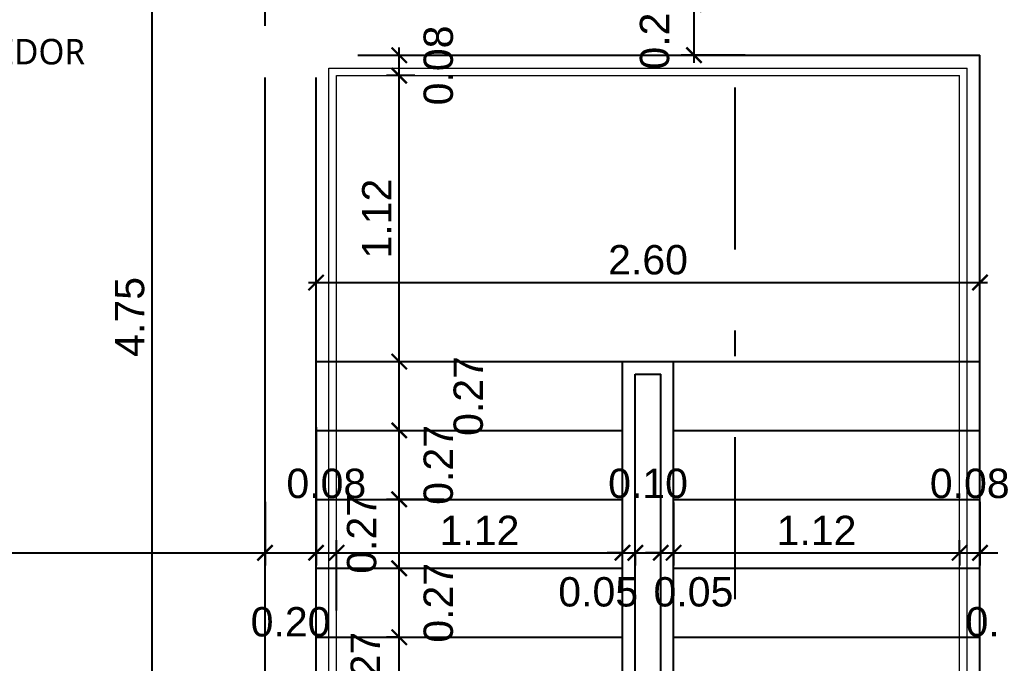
# Model space of a CAD drawing. Header units: feet. Extents: x -417 to 46, y -646 to -218.
# Drawn here: x -71.65 to -67.847, y -307.14 to -304.617 of the extents above; entities that cross this region are included whole.
import ezdxf

# ---------------------------------------------------------------- set-up
doc = ezdxf.new("R2010")
doc.units = ezdxf.units.FT
doc.header["$MEASUREMENT"] = 0
doc.linetypes.add('DASHDOT', pattern=[25.4, 12.7, -6.35, 0, -6.35])
for name, color, linetype, lineweight in [('A-WALL', 4, 'Continuous', 25), ('closet', 8, 'Continuous', 5), ('DIM-COTAS', 1, 'Continuous', 5), ('TXT', 2, 'Continuous', 9)]:
    doc.layers.add(name, color=color, linetype=linetype, lineweight=lineweight)
for name, color, linetype in [('DIM', 10, 'Continuous'), ('escalera', 2, 'Continuous'), ('GRDUTIY', 5, 'Continuous')]:
    doc.layers.add(name, color=color, linetype=linetype)
doc.styles.add('ads', font='trebuc.ttf', dxfattribs={"height": 0.14})
doc.styles.get("Standard").update_dxf_attribs({"font": 'arial.ttf', "height": 0.115})
doc.dimstyles.new('KEILY', dxfattribs={"dimtxt": 0.115, "dimasz": 0.06, "dimexe": 0.05, "dimexo": 0.2, "dimgap": 0.03, "dimtad": 1, "dimzin": 1, "dimdsep": 46, "dimtxsty": 'Standard', "dimblk": 'ARCHTICK', "dimcen": 2.5, "dimdle": 0.03, "dimclrd": 256, "dimclre": 256, "dimclrt": 7, "dimadec": 0, "dimazin": 0, "dimtfac": 1, "dimtmove": 2, "dimatfit": 3, "dimfxl": 0.2, "dimfxlon": 1, "dimtolj": 1, "dimtzin": 1, "dimarcsym": 0})

# ---------------------------------------------------------------- blocks, each defined once
blk = doc.blocks.new('_ArchTick')
at = {"layer": 'DIM-COTAS', "color": 0, "const_width": 0.15}
blk.add_lwpolyline([(-0.5, -0.5), (0.5, 0.5)], dxfattribs=at)
blk = doc.blocks.new('*D813')
at = {"layer": 'Defpoints', "color": 0, "transparency": 16777216}
for p in [(-70.6883, -306.0467), (-73.7383, -306.2477), (-70.6883, -306.7062)]:
    blk.add_point(p, dxfattribs=at)
at = {"layer": 'DIM', "lineweight": -2, "transparency": 16777216}
for p, q in [((-73.7383, -306.5062), (-73.7383, -306.7562)), ((-70.6883, -306.5062), (-70.6883, -306.7562)), ((-73.7683, -306.7062), (-70.6583, -306.7062))]:
    blk.add_line(p, q, dxfattribs=at)
at = {"layer": 'DIM', "lineweight": -2, "transparency": 16777216, "xscale": 0.06, "yscale": 0.06, "zscale": 0.06, "rotation": 180}
blk.add_blockref('_ArchTick', (-73.7383, -306.7062), dxfattribs=at)
at = {"layer": 'DIM', "lineweight": -2, "transparency": 16777216, "xscale": 0.06, "yscale": 0.06, "zscale": 0.06}
blk.add_blockref('_ArchTick', (-70.6883, -306.7062), dxfattribs=at)
at = {"layer": 'DIM', "color": 7, "transparency": 16777216, "insert": (-72.2133, -306.6174), "char_height": 0.115, "attachment_point": 5}
blk.add_mtext('\\A1;3.05', dxfattribs=at)
blk = doc.blocks.new('*D814')
at = {"layer": 'Defpoints', "color": 0, "transparency": 16777216}
for p in [(-70.4883, -306.0145), (-70.6883, -306.0467), (-70.4883, -306.7062)]:
    blk.add_point(p, dxfattribs=at)
at = {"layer": 'DIM', "lineweight": -2, "transparency": 16777216}
for p, q in [((-70.6883, -306.5062), (-70.6883, -306.7562)), ((-70.4883, -306.5062), (-70.4883, -306.7562)), ((-70.7183, -306.7062), (-70.4583, -306.7062))]:
    blk.add_line(p, q, dxfattribs=at)
at = {"layer": 'DIM', "lineweight": -2, "transparency": 16777216, "xscale": 0.06, "yscale": 0.06, "zscale": 0.06, "rotation": 180}
blk.add_blockref('_ArchTick', (-70.6883, -306.7062), dxfattribs=at)
at = {"layer": 'DIM', "lineweight": -2, "transparency": 16777216, "xscale": 0.06, "yscale": 0.06, "zscale": 0.06}
blk.add_blockref('_ArchTick', (-70.4883, -306.7062), dxfattribs=at)
at = {"layer": 'DIM', "color": 7, "transparency": 16777216, "insert": (-70.5883, -306.9773), "char_height": 0.115, "attachment_point": 5}
blk.add_mtext('\\A1;0.20', dxfattribs=at)
blk = doc.blocks.new('*D815')
at = {"layer": 'Defpoints', "color": 0, "transparency": 16777216}
for p in [(-67.8883, -306.0306), (-67.6883, -306.0467), (-67.6883, -306.7062)]:
    blk.add_point(p, dxfattribs=at)
at = {"layer": 'DIM', "lineweight": -2, "transparency": 16777216}
for p, q in [((-67.8883, -306.5062), (-67.8883, -306.7562)), ((-67.6883, -306.5062), (-67.6883, -306.7562)), ((-67.9183, -306.7062), (-67.6583, -306.7062))]:
    blk.add_line(p, q, dxfattribs=at)
at = {"layer": 'DIM', "lineweight": -2, "transparency": 16777216, "xscale": 0.06, "yscale": 0.06, "zscale": 0.06, "rotation": 180}
blk.add_blockref('_ArchTick', (-67.8883, -306.7062), dxfattribs=at)
at = {"layer": 'DIM', "lineweight": -2, "transparency": 16777216, "xscale": 0.06, "yscale": 0.06, "zscale": 0.06}
blk.add_blockref('_ArchTick', (-67.6883, -306.7062), dxfattribs=at)
at = {"layer": 'DIM', "color": 7, "transparency": 16777216, "insert": (-67.7883, -306.9773), "char_height": 0.115, "attachment_point": 5}
blk.add_mtext('\\A1;0.20', dxfattribs=at)
blk = doc.blocks.new('*D1064')
at = {"layer": 'Defpoints', "color": 0, "transparency": 16777216}
for p in [(-71.1298, -303.407), (-70.8299, -303.407), (-70.6883, -308.157)]:
    blk.add_point(p, dxfattribs=at)
at = {"layer": 'DIM', "lineweight": -2, "transparency": 16777216}
for p, q in [((-71.1298, -308.187), (-71.1298, -303.377)), ((-71.0299, -303.407), (-71.1798, -303.407)), ((-70.9298, -308.157), (-71.1798, -308.157))]:
    blk.add_line(p, q, dxfattribs=at)
at = {"layer": 'DIM', "lineweight": -2, "transparency": 16777216, "xscale": 0.06, "yscale": 0.06, "zscale": 0.06}
for p, rotation in [((-71.1298, -303.407), 90), ((-71.1298, -308.157), 270)]:
    blk.add_blockref('_ArchTick', p, dxfattribs=dict(at, rotation=rotation))
at = {"layer": 'DIM', "color": 7, "transparency": 16777216, "insert": (-71.2183, -305.782), "char_height": 0.115, "attachment_point": 5, "rotation": 90}
blk.add_mtext('\\A1;4.75', dxfattribs=at)
blk = doc.blocks.new('*D888')
at = {"layer": 'Defpoints', "color": 0, "transparency": 16777216}
for p in [(-68.4883, -304.557), (-69.0084, -304.757), (-68.4864, -304.757)]:
    blk.add_point(p, dxfattribs=at)
at = {"layer": 'DIM', "lineweight": -2, "transparency": 16777216}
for p, q in [((-68.8084, -304.557), (-69.0584, -304.557)), ((-69.0084, -304.527), (-69.0084, -304.787)), ((-68.8084, -304.757), (-69.0584, -304.757))]:
    blk.add_line(p, q, dxfattribs=at)
at = {"layer": 'DIM', "lineweight": -2, "transparency": 16777216, "xscale": 0.06, "yscale": 0.06, "zscale": 0.06}
for p, rotation in [((-69.0084, -304.557), 90), ((-69.0084, -304.757), 270)]:
    blk.add_blockref('_ArchTick', p, dxfattribs=dict(at, rotation=rotation))
at = {"layer": 'DIM', "color": 7, "transparency": 16777216, "insert": (-69.1621, -304.657), "char_height": 0.115, "attachment_point": 5, "rotation": 90}
blk.add_mtext('\\A1;0.20', dxfattribs=at)
blk = doc.blocks.new('*D3274')
at = {"layer": 'Defpoints', "color": 0, "transparency": 16777216}
for p in [(-70.4883, -306.0145), (-70.4083, -306.7062), (-70.4083, -307.1327)]:
    blk.add_point(p, dxfattribs=at)
at = {"layer": 'DIM', "lineweight": -2, "transparency": 16777216}
for p, q in [((-70.4883, -306.2145), (-70.4883, -306.7562)), ((-70.4083, -306.9327), (-70.4083, -306.6562)), ((-70.5183, -306.7062), (-70.3783, -306.7062))]:
    blk.add_line(p, q, dxfattribs=at)
at = {"layer": 'DIM', "lineweight": -2, "transparency": 16777216, "xscale": 0.06, "yscale": 0.06, "zscale": 0.06, "rotation": 180}
blk.add_blockref('_ArchTick', (-70.4883, -306.7062), dxfattribs=at)
at = {"layer": 'DIM', "lineweight": -2, "transparency": 16777216, "xscale": 0.06, "yscale": 0.06, "zscale": 0.06}
blk.add_blockref('_ArchTick', (-70.4083, -306.7062), dxfattribs=at)
at = {"layer": 'DIM', "color": 7, "transparency": 16777216, "insert": (-70.4483, -306.4351), "char_height": 0.115, "attachment_point": 5}
blk.add_mtext('\\A1;0.08', dxfattribs=at)
blk = doc.blocks.new('*D3275')
at = {"layer": 'Defpoints', "color": 0, "transparency": 16777216}
for p in [(-67.9683, -306.557), (-67.8883, -306.7062), (-67.8883, -306.8141)]:
    blk.add_point(p, dxfattribs=at)
at = {"layer": 'DIM', "lineweight": -2, "transparency": 16777216}
for p, q in [((-67.8883, -306.7062), (-67.8883, -306.6562)), ((-67.9983, -306.7062), (-67.8583, -306.7062)), ((-67.9683, -306.7062), (-67.9683, -306.7562))]:
    blk.add_line(p, q, dxfattribs=at)
at = {"layer": 'DIM', "lineweight": -2, "transparency": 16777216, "xscale": 0.06, "yscale": 0.06, "zscale": 0.06, "rotation": 180}
blk.add_blockref('_ArchTick', (-67.9683, -306.7062), dxfattribs=at)
at = {"layer": 'DIM', "lineweight": -2, "transparency": 16777216, "xscale": 0.06, "yscale": 0.06, "zscale": 0.06}
blk.add_blockref('_ArchTick', (-67.8883, -306.7062), dxfattribs=at)
at = {"layer": 'DIM', "color": 7, "transparency": 16777216, "insert": (-67.9283, -306.4351), "char_height": 0.115, "attachment_point": 5}
blk.add_mtext('\\A1;0.08', dxfattribs=at)
blk = doc.blocks.new('*D3288')
at = {"layer": 'Defpoints', "color": 0, "transparency": 16777216}
for p in [(-69.2883, -306.7062), (-69.2883, -306.767), (-70.4083, -307.1327)]:
    blk.add_point(p, dxfattribs=at)
at = {"layer": 'DIM', "lineweight": -2, "transparency": 16777216}
for p, q in [((-70.4083, -306.9327), (-70.4083, -306.6562)), ((-69.2883, -306.7062), (-69.2883, -306.6562)), ((-70.4383, -306.7062), (-69.2583, -306.7062))]:
    blk.add_line(p, q, dxfattribs=at)
at = {"layer": 'DIM', "lineweight": -2, "transparency": 16777216, "xscale": 0.06, "yscale": 0.06, "zscale": 0.06, "rotation": 180}
blk.add_blockref('_ArchTick', (-70.4083, -306.7062), dxfattribs=at)
at = {"layer": 'DIM', "lineweight": -2, "transparency": 16777216, "xscale": 0.06, "yscale": 0.06, "zscale": 0.06}
blk.add_blockref('_ArchTick', (-69.2883, -306.7062), dxfattribs=at)
at = {"layer": 'DIM', "color": 7, "transparency": 16777216, "insert": (-69.8483, -306.6185), "char_height": 0.115, "attachment_point": 5}
blk.add_mtext('\\A1;1.12', dxfattribs=at)
blk = doc.blocks.new('*D3289')
at = {"layer": 'Defpoints', "color": 0, "transparency": 16777216}
for p in [(-69.2383, -306.6359), (-69.2383, -306.7062), (-69.2883, -306.767)]:
    blk.add_point(p, dxfattribs=at)
at = {"layer": 'DIM', "lineweight": -2, "transparency": 16777216}
for p, q in [((-69.2883, -306.7062), (-69.2883, -306.6562)), ((-69.2883, -306.7062), (-69.3483, -306.7062)), ((-69.2883, -306.7062), (-69.2383, -306.7062)), ((-69.2383, -306.7062), (-69.2383, -306.7562)), ((-69.2383, -306.7062), (-69.1783, -306.7062))]:
    blk.add_line(p, q, dxfattribs=at)
at = {"layer": 'DIM', "lineweight": -2, "transparency": 16777216, "xscale": 0.06, "yscale": 0.06, "zscale": 0.06}
blk.add_blockref('_ArchTick', (-69.2883, -306.7062), dxfattribs=at)
at = {"layer": 'DIM', "lineweight": -2, "transparency": 16777216, "xscale": 0.06, "yscale": 0.06, "zscale": 0.06, "rotation": 180}
blk.add_blockref('_ArchTick', (-69.2383, -306.7062), dxfattribs=at)
at = {"layer": 'DIM', "color": 7, "transparency": 16777216, "insert": (-69.3835, -306.8599), "char_height": 0.115, "attachment_point": 5}
blk.add_mtext('\\A1;0.05', dxfattribs=at)
blk = doc.blocks.new('*D3290')
at = {"layer": 'Defpoints', "color": 0, "transparency": 16777216}
for p in [(-69.2383, -306.6359), (-69.1383, -306.7062), (-69.1383, -306.927)]:
    blk.add_point(p, dxfattribs=at)
at = {"layer": 'DIM', "lineweight": -2, "transparency": 16777216}
for p, q in [((-69.1383, -306.727), (-69.1383, -306.6562)), ((-69.2683, -306.7062), (-69.1083, -306.7062)), ((-69.2383, -306.7062), (-69.2383, -306.7562))]:
    blk.add_line(p, q, dxfattribs=at)
at = {"layer": 'DIM', "lineweight": -2, "transparency": 16777216, "xscale": 0.06, "yscale": 0.06, "zscale": 0.06, "rotation": 180}
blk.add_blockref('_ArchTick', (-69.2383, -306.7062), dxfattribs=at)
at = {"layer": 'DIM', "lineweight": -2, "transparency": 16777216, "xscale": 0.06, "yscale": 0.06, "zscale": 0.06}
blk.add_blockref('_ArchTick', (-69.1383, -306.7062), dxfattribs=at)
at = {"layer": 'DIM', "color": 7, "transparency": 16777216, "insert": (-69.1883, -306.4351), "char_height": 0.115, "attachment_point": 5}
blk.add_mtext('\\A1;0.10', dxfattribs=at)
blk = doc.blocks.new('*D3291')
at = {"layer": 'Defpoints', "color": 0, "transparency": 16777216}
for p in [(-69.0883, -306.3098), (-69.0883, -306.7062), (-69.1383, -306.927)]:
    blk.add_point(p, dxfattribs=at)
at = {"layer": 'DIM', "lineweight": -2, "transparency": 16777216}
for p, q in [((-69.0883, -306.5098), (-69.0883, -306.7562)), ((-69.1383, -306.727), (-69.1383, -306.6562)), ((-69.1383, -306.7062), (-69.1983, -306.7062)), ((-69.1383, -306.7062), (-69.0883, -306.7062)), ((-69.0883, -306.7062), (-69.0283, -306.7062))]:
    blk.add_line(p, q, dxfattribs=at)
at = {"layer": 'DIM', "lineweight": -2, "transparency": 16777216, "xscale": 0.06, "yscale": 0.06, "zscale": 0.06}
blk.add_blockref('_ArchTick', (-69.1383, -306.7062), dxfattribs=at)
at = {"layer": 'DIM', "lineweight": -2, "transparency": 16777216, "xscale": 0.06, "yscale": 0.06, "zscale": 0.06, "rotation": 180}
blk.add_blockref('_ArchTick', (-69.0883, -306.7062), dxfattribs=at)
at = {"layer": 'DIM', "color": 7, "transparency": 16777216, "insert": (-69.0104, -306.8599), "char_height": 0.115, "attachment_point": 5}
blk.add_mtext('\\A1;0.05', dxfattribs=at)
blk = doc.blocks.new('*D3292')
at = {"layer": 'Defpoints', "color": 0, "transparency": 16777216}
for p in [(-69.0883, -306.3098), (-67.9683, -306.7062), (-67.9683, -306.767)]:
    blk.add_point(p, dxfattribs=at)
at = {"layer": 'DIM', "lineweight": -2, "transparency": 16777216}
for p, q in [((-69.0883, -306.5098), (-69.0883, -306.7562)), ((-67.9683, -306.7062), (-67.9683, -306.6562)), ((-69.1183, -306.7062), (-67.9383, -306.7062))]:
    blk.add_line(p, q, dxfattribs=at)
at = {"layer": 'DIM', "lineweight": -2, "transparency": 16777216, "xscale": 0.06, "yscale": 0.06, "zscale": 0.06, "rotation": 180}
blk.add_blockref('_ArchTick', (-69.0883, -306.7062), dxfattribs=at)
at = {"layer": 'DIM', "lineweight": -2, "transparency": 16777216, "xscale": 0.06, "yscale": 0.06, "zscale": 0.06}
blk.add_blockref('_ArchTick', (-67.9683, -306.7062), dxfattribs=at)
at = {"layer": 'DIM', "color": 7, "transparency": 16777216, "insert": (-68.5283, -306.6185), "char_height": 0.115, "attachment_point": 5}
blk.add_mtext('\\A1;1.12', dxfattribs=at)
blk = doc.blocks.new('*D3280')
at = {"layer": 'Defpoints', "color": 0, "transparency": 16777216}
for p in [(-70.1629, -307.037), (-69.9787, -307.037), (-70.2241, -307.307)]:
    blk.add_point(p, dxfattribs=at)
at = {"layer": 'DIM', "lineweight": -2, "transparency": 16777216}
for p, q in [((-70.1629, -307.337), (-70.1629, -307.007)), ((-70.1629, -307.037), (-70.2129, -307.037)), ((-70.1629, -307.307), (-70.1129, -307.307))]:
    blk.add_line(p, q, dxfattribs=at)
at = {"layer": 'DIM', "lineweight": -2, "transparency": 16777216, "xscale": 0.06, "yscale": 0.06, "zscale": 0.06}
for p, rotation in [((-70.1629, -307.037), 90), ((-70.1629, -307.307), 270)]:
    blk.add_blockref('_ArchTick', p, dxfattribs=dict(at, rotation=rotation))
at = {"layer": 'DIM', "color": 7, "transparency": 16777216, "insert": (-70.2948, -307.172), "char_height": 0.115, "attachment_point": 5, "rotation": 90}
blk.add_mtext('\\A1;0.27', dxfattribs=at)
blk = doc.blocks.new('*D3281')
at = {"layer": 'Defpoints', "color": 0, "transparency": 16777216}
for p in [(-70.2015, -306.767), (-70.1629, -306.767), (-69.9787, -307.037)]:
    blk.add_point(p, dxfattribs=at)
at = {"layer": 'DIM', "lineweight": -2, "transparency": 16777216}
for p, q in [((-70.1629, -307.067), (-70.1629, -306.737)), ((-70.1629, -306.767), (-70.1129, -306.767)), ((-70.1629, -307.037), (-70.2129, -307.037))]:
    blk.add_line(p, q, dxfattribs=at)
at = {"layer": 'DIM', "lineweight": -2, "transparency": 16777216, "xscale": 0.06, "yscale": 0.06, "zscale": 0.06}
for p, rotation in [((-70.1629, -306.767), 90), ((-70.1629, -307.037), 270)]:
    blk.add_blockref('_ArchTick', p, dxfattribs=dict(at, rotation=rotation))
at = {"layer": 'DIM', "color": 7, "transparency": 16777216, "insert": (-70.0092, -306.902), "char_height": 0.115, "attachment_point": 5, "rotation": 90}
blk.add_mtext('\\A1;0.27', dxfattribs=at)
blk = doc.blocks.new('*D3282')
at = {"layer": 'Defpoints', "color": 0, "transparency": 16777216}
for p in [(-70.1629, -306.497), (-69.7882, -306.497), (-70.2015, -306.767)]:
    blk.add_point(p, dxfattribs=at)
at = {"layer": 'DIM', "lineweight": -2, "transparency": 16777216}
for p, q in [((-69.9882, -306.497), (-70.2129, -306.497)), ((-70.1629, -306.797), (-70.1629, -306.467)), ((-70.1629, -306.767), (-70.1129, -306.767))]:
    blk.add_line(p, q, dxfattribs=at)
at = {"layer": 'DIM', "lineweight": -2, "transparency": 16777216, "xscale": 0.06, "yscale": 0.06, "zscale": 0.06}
for p, rotation in [((-70.1629, -306.497), 90), ((-70.1629, -306.767), 270)]:
    blk.add_blockref('_ArchTick', p, dxfattribs=dict(at, rotation=rotation))
at = {"layer": 'DIM', "color": 7, "transparency": 16777216, "insert": (-70.3094, -306.632), "char_height": 0.115, "attachment_point": 5, "rotation": 90}
blk.add_mtext('\\A1;0.27', dxfattribs=at)
blk = doc.blocks.new('*D3283')
at = {"layer": 'Defpoints', "color": 0, "transparency": 16777216}
for p in [(-70.1984, -306.227), (-70.1629, -306.227), (-69.7882, -306.497)]:
    blk.add_point(p, dxfattribs=at)
at = {"layer": 'DIM', "lineweight": -2, "transparency": 16777216}
for p, q in [((-70.1629, -306.527), (-70.1629, -306.197)), ((-70.1629, -306.227), (-70.1129, -306.227)), ((-69.9882, -306.497), (-70.2129, -306.497))]:
    blk.add_line(p, q, dxfattribs=at)
at = {"layer": 'DIM', "lineweight": -2, "transparency": 16777216, "xscale": 0.06, "yscale": 0.06, "zscale": 0.06}
for p, rotation in [((-70.1629, -306.227), 90), ((-70.1629, -306.497), 270)]:
    blk.add_blockref('_ArchTick', p, dxfattribs=dict(at, rotation=rotation))
at = {"layer": 'DIM', "color": 7, "transparency": 16777216, "insert": (-70.0092, -306.362), "char_height": 0.115, "attachment_point": 5, "rotation": 90}
blk.add_mtext('\\A1;0.27', dxfattribs=at)
blk = doc.blocks.new('*D3284')
at = {"layer": 'Defpoints', "color": 0, "transparency": 16777216}
for p in [(-70.3017, -305.957), (-70.1629, -305.957), (-70.1984, -306.227)]:
    blk.add_point(p, dxfattribs=at)
at = {"layer": 'DIM', "lineweight": -2, "transparency": 16777216}
for p, q in [((-70.1629, -306.257), (-70.1629, -305.927)), ((-70.1629, -305.957), (-70.1129, -305.957)), ((-70.1629, -306.227), (-70.1129, -306.227))]:
    blk.add_line(p, q, dxfattribs=at)
at = {"layer": 'DIM', "lineweight": -2, "transparency": 16777216, "xscale": 0.06, "yscale": 0.06, "zscale": 0.06}
for p, rotation in [((-70.1629, -305.957), 90), ((-70.1629, -306.227), 270)]:
    blk.add_blockref('_ArchTick', p, dxfattribs=dict(at, rotation=rotation))
at = {"layer": 'DIM', "color": 7, "transparency": 16777216, "insert": (-69.8918, -306.092), "char_height": 0.115, "attachment_point": 5, "rotation": 90}
blk.add_mtext('\\A1;0.27', dxfattribs=at)
blk = doc.blocks.new('*D3285')
at = {"layer": 'Defpoints', "color": 0, "transparency": 16777216}
for p in [(-70.1629, -304.837), (-69.9013, -304.837), (-70.3017, -305.957)]:
    blk.add_point(p, dxfattribs=at)
at = {"layer": 'DIM', "lineweight": -2, "transparency": 16777216}
for p, q in [((-70.1629, -305.987), (-70.1629, -304.807)), ((-70.1013, -304.837), (-70.2129, -304.837)), ((-70.1629, -305.957), (-70.1129, -305.957))]:
    blk.add_line(p, q, dxfattribs=at)
at = {"layer": 'DIM', "lineweight": -2, "transparency": 16777216, "xscale": 0.06, "yscale": 0.06, "zscale": 0.06}
for p, rotation in [((-70.1629, -304.837), 90), ((-70.1629, -305.957), 270)]:
    blk.add_blockref('_ArchTick', p, dxfattribs=dict(at, rotation=rotation))
at = {"layer": 'DIM', "color": 7, "transparency": 16777216, "insert": (-70.2506, -305.397), "char_height": 0.115, "attachment_point": 5, "rotation": 90}
blk.add_mtext('\\A1;1.12', dxfattribs=at)
blk = doc.blocks.new('*D3286')
at = {"layer": 'Defpoints', "color": 0, "transparency": 16777216}
for p in [(-67.8883, -305.6476), (-70.4883, -305.6673), (-67.8883, -305.6673)]:
    blk.add_point(p, dxfattribs=at)
at = {"layer": 'DIM', "lineweight": -2, "transparency": 16777216}
for p, q in [((-70.4883, -305.6476), (-70.4883, -305.5976)), ((-67.8883, -305.6476), (-67.8883, -305.5976)), ((-70.5183, -305.6476), (-67.8583, -305.6476))]:
    blk.add_line(p, q, dxfattribs=at)
at = {"layer": 'DIM', "lineweight": -2, "transparency": 16777216, "xscale": 0.06, "yscale": 0.06, "zscale": 0.06, "rotation": 180}
blk.add_blockref('_ArchTick', (-70.4883, -305.6476), dxfattribs=at)
at = {"layer": 'DIM', "lineweight": -2, "transparency": 16777216, "xscale": 0.06, "yscale": 0.06, "zscale": 0.06}
blk.add_blockref('_ArchTick', (-67.8883, -305.6476), dxfattribs=at)
at = {"layer": 'DIM', "color": 7, "transparency": 16777216, "insert": (-69.1883, -305.5589), "char_height": 0.115, "attachment_point": 5}
blk.add_mtext('\\A1;2.60', dxfattribs=at)
blk = doc.blocks.new('*D3317')
at = {"layer": 'Defpoints', "color": 0, "transparency": 16777216}
for p in [(-70.3094, -304.757), (-70.1629, -304.757), (-69.9013, -304.837)]:
    blk.add_point(p, dxfattribs=at)
at = {"layer": 'DIM', "lineweight": -2, "transparency": 16777216}
for p, q in [((-70.1629, -304.867), (-70.1629, -304.727)), ((-70.1629, -304.757), (-70.1129, -304.757)), ((-70.1013, -304.837), (-70.2129, -304.837))]:
    blk.add_line(p, q, dxfattribs=at)
at = {"layer": 'DIM', "lineweight": -2, "transparency": 16777216, "xscale": 0.06, "yscale": 0.06, "zscale": 0.06}
for p, rotation in [((-70.1629, -304.757), 90), ((-70.1629, -304.837), 270)]:
    blk.add_blockref('_ArchTick', p, dxfattribs=dict(at, rotation=rotation))
at = {"layer": 'DIM', "color": 7, "transparency": 16777216, "insert": (-70.0092, -304.797), "char_height": 0.115, "attachment_point": 5, "rotation": 90}
blk.add_mtext('\\A1;0.08', dxfattribs=at)

msp = doc.modelspace()

# ---------------------------------------------------------------- linework, layer by layer
at = {"layer": 'A-WALL'}
for p, q in [((-70.6883, -308.157), (-70.6883, -300.607)), ((-70.4883, -308.157), (-70.4883, -304.757)), ((-70.4883, -308.157), (-70.4883, -304.757)), ((-70.4883, -304.757), (-67.8883, -304.757)), ((-67.8883, -308.157), (-67.8883, -304.757))]:
    msp.add_line(p, q, dxfattribs=at)
at = {"layer": 'closet'}
for p, q in [((-67.9383, -307.917), (-67.9383, -304.807)), ((-67.9683, -307.947), (-67.9683, -304.837))]:
    msp.add_line(p, q, dxfattribs=at)
at = {"layer": 'escalera'}
for p, q in [((-70.4883, -305.957), (-69.2883, -305.957)), ((-69.2883, -307.847), (-69.2883, -305.957)), ((-69.2883, -305.957), (-69.0883, -305.957)), ((-69.0883, -305.957), (-67.8883, -305.957)), ((-69.0883, -307.847), (-69.0883, -305.957)), ((-69.2383, -307.847), (-69.2383, -306.007)), ((-69.2383, -306.007), (-69.1383, -306.007)), ((-69.1383, -307.847), (-69.1383, -306.007)), ((-70.4883, -306.227), (-69.2883, -306.227)), ((-69.0883, -306.227), (-67.8883, -306.227)), ((-70.4883, -306.497), (-69.2883, -306.497)), ((-69.0883, -306.497), (-67.8883, -306.497)), ((-70.4883, -306.767), (-69.2883, -306.767)), ((-69.0883, -306.767), (-67.8883, -306.767)), ((-70.4883, -307.037), (-69.2883, -307.037)), ((-69.0883, -307.037), (-67.8883, -307.037))]:
    msp.add_line(p, q, dxfattribs=at)
at = {"layer": 'GRDUTIY', "color": 8, "linetype": 'DASHDOT', "ltscale": 0.05}
msp.add_line((-68.8476, -313.7383), (-68.8476, -296.745), dxfattribs=at)

# ---------------------------------------------------------------- dimensions: what is measured, and where the dimension line sits
at = {"layer": 'DIM'}
dim = msp.add_linear_dim(base=(-69.0084, -304.757), p1=(-68.4883, -304.557), p2=(-68.4864, -304.757), angle=90, dimstyle='KEILY', dxfattribs=at)
dim.commit()
dim.dimension.update_dxf_attribs({"geometry": '*D888', "text_midpoint": (-69.1621, -304.657)})
for base, p1, p2, picture, middle in [((-67.8883, -305.6476), (-70.4883, -305.6673), (-67.8883, -305.6673), '*D3286', (-69.1883, -305.5589)), ((-70.4083, -306.7062), (-70.4883, -306.0145), (-70.4083, -307.1327), '*D3274', (-70.4483, -306.4351)), ((-67.9683, -306.7062), (-69.0883, -306.3098), (-67.9683, -306.767), '*D3292', (-68.5283, -306.6185)), ((-69.1383, -306.7062), (-69.2383, -306.6359), (-69.1383, -306.927), '*D3290', (-69.1883, -306.4351)), ((-67.8883, -306.7062), (-67.9683, -306.557), (-67.8883, -306.8141), '*D3275', (-67.9283, -306.4351)), ((-69.2883, -306.7062), (-70.4083, -307.1327), (-69.2883, -306.767), '*D3288', (-69.8483, -306.6185))]:
    dim = msp.add_linear_dim(base=base, p1=p1, p2=p2, dimstyle='KEILY', override={"dimfxl": 50}, dxfattribs=at)
    dim.commit()
    dim.dimension.update_dxf_attribs({"geometry": picture, "text_midpoint": middle})
for base, p1, p2, picture, middle in [((-70.1629, -305.957), (-70.1984, -306.227), (-70.3017, -305.957), '*D3284', (-69.8918, -306.092)), ((-70.1629, -306.227), (-69.7882, -306.497), (-70.1984, -306.227), '*D3283', (-70.0092, -306.362)), ((-70.1629, -306.767), (-69.9787, -307.037), (-70.2015, -306.767), '*D3281', (-70.0092, -306.902))]:
    dim = msp.add_linear_dim(base=base, p1=p1, p2=p2, angle=90, dimstyle='KEILY', override={"dimfxl": 50}, dxfattribs=at)
    dim.commit()
    dim.dimension.update_dxf_attribs({"geometry": picture, "text_midpoint": middle})
for base, p1, p2, picture, middle in [((-70.4883, -306.7062), (-70.6883, -306.0467), (-70.4883, -306.0145), '*D814', (-70.5883, -306.9773)), ((-67.6883, -306.7062), (-67.8883, -306.0306), (-67.6883, -306.0467), '*D815', (-67.7883, -306.9773)), ((-70.6883, -306.7062), (-73.7383, -306.2477), (-70.6883, -306.0467), '*D813', (-72.2133, -306.6174))]:
    dim = msp.add_linear_dim(base=base, p1=p1, p2=p2, dimstyle='KEILY', dxfattribs=at)
    dim.commit()
    dim.dimension.update_dxf_attribs({"geometry": picture, "text_midpoint": middle})
for base, p1, p2, picture, middle in [((-69.0883, -306.7062), (-69.1383, -306.927), (-69.0883, -306.3098), '*D3291', (-69.0104, -306.8599)), ((-69.2383, -306.7062), (-69.2883, -306.767), (-69.2383, -306.6359), '*D3289', (-69.3835, -306.8599))]:
    dim = msp.add_linear_dim(base=base, p1=p1, p2=p2, dimstyle='KEILY', override={"dimfxl": 50}, dxfattribs=at)
    dim.commit()
    dim.dimension.update_dxf_attribs({"geometry": picture, "text_midpoint": middle, "dimtype": 160})
for base, p1, p2, picture, middle in [((-70.1629, -306.497), (-70.2015, -306.767), (-69.7882, -306.497), '*D3282', (-70.3094, -306.632)), ((-70.1629, -307.037), (-70.2241, -307.307), (-69.9787, -307.037), '*D3280', (-70.2948, -307.172))]:
    dim = msp.add_linear_dim(base=base, p1=p1, p2=p2, angle=90, dimstyle='KEILY', override={"dimfxl": 50}, dxfattribs=at)
    dim.commit()
    dim.dimension.update_dxf_attribs({"geometry": picture, "text_midpoint": middle, "dimtype": 160})

# ---------------------------------------------------------------- next in the draw order: texts
at = {"layer": 'TXT', "insert": (-71.7193, -304.6931), "char_height": 0.1, "width": 2.688, "attachment_point": 2, "style": 'ads', "bg_fill": 2}
msp.add_mtext('COMEDOR', dxfattribs=at)

# ---------------------------------------------------------------- next in the draw order: linework, layer by layer
at = {"layer": 'closet'}
for p, q in [((-70.4383, -307.917), (-70.4383, -304.807)), ((-70.4383, -304.807), (-67.9383, -304.807)), ((-70.4083, -307.947), (-70.4083, -304.837)), ((-70.4083, -304.837), (-67.9683, -304.837))]:
    msp.add_line(p, q, dxfattribs=at)

# ---------------------------------------------------------------- next in the draw order: dimensions: what is measured, and where the dimension line sits
at = {"layer": 'DIM'}
dim = msp.add_linear_dim(base=(-71.1298, -303.407), p1=(-70.6883, -308.157), p2=(-70.8299, -303.407), angle=90, dimstyle='KEILY', dxfattribs=at)
dim.commit()
dim.dimension.update_dxf_attribs({"geometry": '*D1064', "text_midpoint": (-71.2183, -305.782)})
for base, p1, p2, picture, middle in [((-70.1629, -304.757), (-69.9013, -304.837), (-70.3094, -304.757), '*D3317', (-70.0092, -304.797)), ((-70.1629, -304.837), (-70.3017, -305.957), (-69.9013, -304.837), '*D3285', (-70.2506, -305.397))]:
    dim = msp.add_linear_dim(base=base, p1=p1, p2=p2, angle=90, dimstyle='KEILY', override={"dimfxl": 50}, dxfattribs=at)
    dim.commit()
    dim.dimension.update_dxf_attribs({"geometry": picture, "text_midpoint": middle})

doc.saveas('drawing.dxf')
